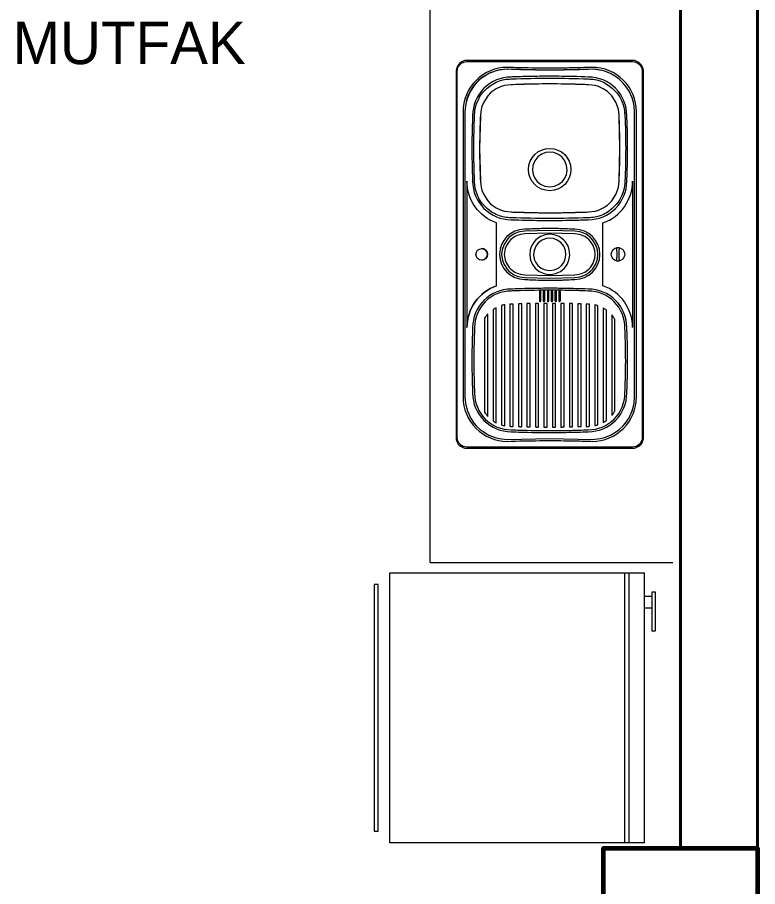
# Model space of a CAD drawing. Header units: millimetres. Extents: x 1393 to 3101, y -2944 to -480.
# Drawn here: x 2825 to 3017.1, y -1179.8 to -954.4 of the extents above; entities that cross this region are included whole.
import ezdxf

# ---------------------------------------------------------------- set-up
doc = ezdxf.new("R2010")
doc.units = ezdxf.units.MM
for name, color, linetype, lineweight in [('DUVAR', 7, 'Continuous', 40), ('kolon', 1, 'Continuous', 40), ('TEFRİŞ_İÇ', 224, 'Continuous', 13), ('yazı', 253, 'Continuous', 20)]:
    doc.layers.add(name, color=color, linetype=linetype, lineweight=lineweight)
doc.styles.get("Standard").update_dxf_attribs({"font": 'EtrFont'})

# ---------------------------------------------------------------- blocks, each defined once
blk = doc.blocks.new('BUZ70-70')
for p, q in [((-32, -1), (-32, 0)), ((-32, 0), (32, 0)), ((32, 0), (32, -1)), ((32, -1), (-32, -1)), ((35, -4), (-35, -4)), ((-35, -4), (-35, -70)), ((35, -70), (35, -4)), ((35, -65), (-35, -65)), ((-35, -66), (35, -66)), ((-35, -70), (35, -70)), ((-30, -73), (-30, -72)), ((-30, -72), (-20, -72)), ((-29, -70), (-29, -72)), ((-26, -70), (-26, -72)), ((-20, -72), (-20, -73)), ((-20, -73), (-30, -73))]:
    blk.add_line(p, q)
blk = doc.blocks.new('Primus_60')
at = {"layer": 'TEFRİŞ_İÇ', "linetype": 'Continuous'}
blk.add_line((375.261072, 260.84874), (301.261072, 260.84874), dxfattribs=at)
at = {"layer": 'TEFRİŞ_İÇ', "linetype": 'Continuous', "flags": 128}
for points in [[(385.761072, 263.14874), (338.261069, 263.148716), (319.761071, 263.148737), (301.261073, 263.148737), (298.636071, 263.148737), (296.011071, 263.148742), (293.386075, 263.148743), (290.761073, 263.148741), (290.509712, 263.137175), (290.252437, 263.101109), (289.990184, 263.04112), (289.408289, 262.801303), (289.057917, 262.570387), (288.476829, 261.96758), (288.068692, 261.119628), (288.008703, 260.857375), (287.972638, 260.6001), (287.961071, 260.34874), (287.961069, 257.723737), (287.961074, 255.098742), (287.961076, 252.473741), (287.961075, 249.84874), (287.961071, 244.348739), (287.961037, 238.84874), (287.961193, 233.348738), (287.960884, 227.848742), (287.961944, 222.598729), (287.961112, 219.973739), (287.961069, 217.34874), (287.972638, 217.09738), (288.008703, 216.840104), (288.068692, 216.577852), (288.476829, 215.7299), (289.057917, 215.127093), (289.408289, 214.896177), (289.990184, 214.65636), (290.252437, 214.596371), (290.509712, 214.560305), (290.761073, 214.548739), (293.386075, 214.548737), (296.011071, 214.548738), (298.636071, 214.548743), (301.261073, 214.548744), (319.761072, 214.54874), (338.261072, 214.54874), (356.761073, 214.54874), (375.261072, 214.548744), (377.886074, 214.548743), (380.511074, 214.548738), (383.13607, 214.548737), (385.761072, 214.548739), (386.012432, 214.560305), (386.269708, 214.596371), (386.53196, 214.65636), (387.113855, 214.896177), (387.464227, 215.127093), (388.045315, 215.7299), (388.453453, 216.577852), (388.513441, 216.840104), (388.549507, 217.09738), (388.561076, 217.34874), (388.561029, 219.973738), (388.559977, 222.598725), (388.561691, 227.848752), (388.561284, 244.348743), (388.561554, 252.473728), (388.560973, 255.098738), (388.561012, 257.723737), (388.561073, 260.34874), (388.549344, 260.599894), (388.512766, 260.856523), (388.453421, 261.119588), (388.155051, 261.8036), (387.857948, 262.202518), (387.080715, 262.818311), (386.383687, 263.081467), (386.012477, 263.13722), (385.761072, 263.14874)], [(375.261072, 260.84874), (301.261072, 260.84874), (299.690194, 260.726728), (298.885555, 260.575777), (297.673308, 260.228151), (295.894748, 259.42443), (294.421122, 258.431116), (293.743434, 257.843777), (292.820978, 256.863892), (292.277298, 256.154418), (291.37995, 254.635176), (290.749351, 253.037334), (290.476763, 251.960647), (290.261122, 249.85644), (290.461072, 238.84874), (290.261122, 227.84104), (290.476763, 225.736832), (290.749351, 224.660145), (291.37995, 223.062304), (292.277298, 221.543062), (292.820978, 220.833588), (293.743434, 219.853703), (294.421122, 219.266364), (295.894748, 218.27305), (297.673308, 217.469329), (298.885555, 217.121703), (299.690194, 216.970752), (301.261072, 216.84874), (375.261072, 216.84874), (376.831951, 216.970752), (377.636589, 217.121703), (378.848837, 217.469329), (380.627397, 218.27305), (382.101022, 219.266364), (382.778711, 219.853703), (383.701167, 220.833588), (384.244846, 221.543062), (385.142195, 223.062304), (385.772794, 224.660145), (386.045381, 225.736832), (386.261022, 227.84104), (386.061072, 238.84874), (386.261022, 249.85644), (386.045381, 251.960647), (385.772794, 253.037334), (385.142195, 254.635176), (384.244846, 256.154418), (383.701167, 256.863892), (382.778711, 257.843777), (382.101022, 258.431116), (380.627397, 259.42443), (378.848837, 260.228151), (377.636589, 260.575777), (376.831951, 260.726728), (375.261072, 260.84874)], [(319.261072, 258.84874), (318.514845, 258.882314), (318.141732, 258.897946), (317.582061, 258.919947), (316.742556, 258.949699), (315.903049, 258.975549), (315.483296, 258.98701), (314.64379, 259.007007), (314.224037, 259.015543), (313.594407, 259.026517), (312.754901, 259.037735), (312.335147, 259.041881), (311.705517, 259.046271), (311.075887, 259.048466), (310.761072, 259.04874), (310.446257, 259.048466), (310.026504, 259.047246), (309.816627, 259.046271), (309.396874, 259.043588), (308.837203, 259.038494), (308.557367, 259.035296), (307.927737, 259.026517), (307.298108, 259.015543), (306.458601, 258.997497), (306.038848, 258.98701), (305.199342, 258.963111), (304.826228, 258.951237), (304.328743, 258.934206), (304.080001, 258.925177), (303.52033, 258.903609), (303.100578, 258.886294), (302.540907, 258.861692), (302.261072, 258.84874)], [(319.237572, 258.34929), (318.923421, 258.3638), (318.504589, 258.382295), (318.295188, 258.391177), (317.876414, 258.40821), (317.318105, 258.429406), (317.038973, 258.439354), (316.410978, 258.460155), (315.783047, 258.478765), (314.945895, 258.500171), (314.527352, 258.509414), (314.108828, 258.517683), (313.550822, 258.527195), (313.271829, 258.531302), (312.434882, 258.541029), (311.876937, 258.545352), (311.133025, 258.548426), (310.761072, 258.54881), (310.017165, 258.547273), (309.645208, 258.545352), (309.087263, 258.541029), (308.250315, 258.531302), (307.413317, 258.517683), (306.994793, 258.509414), (306.157685, 258.489955), (305.739097, 258.478765), (305.111167, 258.460155), (304.273824, 258.431933), (303.855104, 258.416361), (303.226957, 258.391177), (302.598724, 258.3638), (302.284572, 258.34929)], [(347.673382, 231.3605), (347.639019, 232.609364), (347.610912, 233.857779), (347.589058, 235.10583), (347.573458, 236.353619), (347.564107, 237.601225), (347.561005, 238.84874), (347.564115, 240.096255), (347.589061, 242.591648), (347.610907, 243.839701), (347.639016, 245.088114), (347.673383, 246.336977), (347.714013, 247.58638), (347.760911, 248.83641), (347.773414, 249.259953), (347.80522, 249.68995), (347.857242, 250.125203), (347.930308, 250.56439), (348.025146, 251.00608), (348.282406, 251.890712), (348.63212, 252.765758), (348.841935, 253.195216), (349.07484, 253.61685), (349.330177, 254.029073), (350.118739, 255.068701), (351.375919, 256.269877), (352.081197, 256.779756), (352.493484, 257.035073), (353.344761, 257.477744), (355.104838, 258.084679), (355.546624, 258.179516), (355.985925, 258.252578), (356.421292, 258.304599), (356.851415, 258.336408), (357.275087, 258.348909), (358.337781, 258.395826), (359.3997, 258.436465), (360.460949, 258.470834), (361.521642, 258.498937), (362.58189, 258.520784), (363.641804, 258.536373), (364.701495, 258.545711), (365.761072, 258.54881)], [(365.761072, 258.54881), (367.88034, 258.536375), (368.940255, 258.520784), (370.000502, 258.498937), (371.061195, 258.470834), (372.122445, 258.436465), (373.184366, 258.395826), (374.247063, 258.348909), (374.670731, 258.336408), (375.100854, 258.304599), (375.536226, 258.252578), (375.975525, 258.179516), (376.417322, 258.084681), (377.302152, 257.827428), (378.606921, 257.267934), (379.02864, 257.035056), (379.440929, 256.77974), (380.146232, 256.269884), (381.403409, 255.068697), (382.19197, 254.029065), (382.447311, 253.616849), (382.680211, 253.195216), (382.890025, 252.765758), (383.239739, 251.890712), (383.496998, 251.00608), (383.591836, 250.56439), (383.664902, 250.125203), (383.716924, 249.68995), (383.74873, 249.259953), (383.761234, 248.83641), (383.808132, 247.58638), (383.848761, 246.336977), (383.883128, 245.088114), (383.911237, 243.839701), (383.933085, 242.591648), (383.958035, 240.096255), (383.961141, 238.84874), (383.958038, 237.601225), (383.948687, 236.353619), (383.933088, 235.10583), (383.911239, 233.857779), (383.883128, 232.609364), (383.848761, 231.360495), (383.808132, 230.11109), (383.761234, 228.86106), (383.74873, 228.437517), (383.716924, 228.00752), (383.664902, 227.572267), (383.591836, 227.13308), (383.496998, 226.69139), (383.239739, 225.806759), (382.890025, 224.931712), (382.68021, 224.502256), (382.447304, 224.080628), (382.191968, 223.668404), (381.403408, 222.628774), (380.146228, 221.427602), (379.440945, 220.917724), (379.028657, 220.662407), (378.177399, 220.219728), (377.302147, 219.870052), (376.417326, 219.612756), (375.975523, 219.517968), (375.536218, 219.445171), (374.670731, 219.361388), (374.247061, 219.348775), (373.184366, 219.301623), (372.122445, 219.261015), (371.061195, 219.226646), (370.000502, 219.198543), (368.940255, 219.176696), (367.88034, 219.161105), (366.820648, 219.151764), (365.761072, 219.148667), (364.701497, 219.151764), (363.641804, 219.161105), (362.58189, 219.176696), (361.521642, 219.198543), (360.460949, 219.226646), (359.3997, 219.261015), (358.337779, 219.301623), (357.275083, 219.348775), (356.851414, 219.361388), (355.985927, 219.445171), (355.546621, 219.517968), (355.104819, 219.612756), (354.219998, 219.870052), (353.344748, 220.219728), (352.493496, 220.662407), (352.081206, 220.917724), (351.37592, 221.427601), (350.118737, 222.628774), (349.330177, 223.668404), (349.07484, 224.080628), (348.841935, 224.502256), (348.63212, 224.931712), (348.282406, 225.806759), (348.025146, 226.69139), (347.930308, 227.13308), (347.857242, 227.572267), (347.80522, 228.00752), (347.773414, 228.437517), (347.760911, 228.86106), (347.714012, 230.111091), (347.673382, 231.3605)], [(365.761072, 257.04902), (357.336792, 256.8503), (357.150882, 256.84594), (355.661829, 256.664624), (354.898844, 256.458128), (353.764707, 255.992529), (352.177343, 254.94615), (351.476237, 254.281067), (351.054489, 253.793621), (350.337023, 252.735693), (349.748542, 251.460805), (349.487726, 250.592315), (349.262012, 248.88997), (349.259892, 248.78447), (349.060812, 238.84874), (349.259892, 228.91301), (349.262012, 228.80753), (349.487737, 227.105178), (349.748579, 226.236684), (350.337152, 224.961791), (351.054776, 223.903855), (351.476636, 223.416406), (352.177955, 222.751316), (353.765918, 221.704919), (354.900581, 221.239307), (355.663969, 221.0328), (357.153932, 220.85146), (357.336742, 220.84719), (365.761072, 220.64846), (374.185412, 220.84719), (374.368122, 220.85146), (375.858112, 221.032803), (376.621513, 221.239318), (377.756192, 221.704957), (379.344176, 222.751447), (380.045504, 223.416615), (380.467369, 223.904129), (381.185002, 224.962227), (381.773585, 226.237355), (382.034434, 227.106033), (382.260172, 228.80881), (382.262252, 228.91291), (382.461332, 238.84874), (382.262252, 248.78457), (382.260172, 248.88869), (382.034445, 250.59146), (381.773622, 251.460135), (381.185131, 252.735257), (380.467655, 253.793348), (380.045901, 254.280858), (379.344785, 254.946019), (377.757399, 255.992491), (376.623244, 256.458117), (375.860245, 256.664621), (374.371162, 256.84594), (374.185352, 256.8503), (365.761072, 257.04902)], [(374.261072, 258.84874), (373.514845, 258.882314), (373.141732, 258.897946), (372.582061, 258.919947), (371.742556, 258.949699), (370.903049, 258.975549), (370.483296, 258.98701), (369.64379, 259.007007), (369.224037, 259.015543), (368.594407, 259.026517), (367.754901, 259.037735), (367.335147, 259.041881), (366.705517, 259.046271), (366.075887, 259.048466), (365.761072, 259.04874), (365.446257, 259.048466), (365.026504, 259.047246), (364.816627, 259.046271), (364.396874, 259.043588), (363.837203, 259.038494), (363.557367, 259.035296), (362.927737, 259.026517), (362.298108, 259.015543), (361.458601, 258.997497), (361.038848, 258.98701), (360.199342, 258.963111), (359.826228, 258.951237), (359.328743, 258.934206), (359.080001, 258.925177), (358.52033, 258.903609), (358.100578, 258.886294), (357.540907, 258.861692), (357.261072, 258.84874)], [(357.277232, 258.34912), (357.261072, 258.34874)], [(365.838472, 257.049), (365.761072, 257.049015), (365.024126, 257.047492), (364.655639, 257.045588), (364.102871, 257.041304), (363.2736, 257.03166), (362.444125, 257.018154), (362.029289, 257.009952), (361.199378, 256.990645), (360.784286, 256.979541), (360.161453, 256.961069), (359.330601, 256.933048), (358.914981, 256.917584), (358.291284, 256.892568), (357.667242, 256.865369), (357.355082, 256.85095)], [(374.167062, 256.85095), (373.85778, 256.865239), (373.445547, 256.883456), (373.239489, 256.892207), (372.827485, 256.908995), (372.278367, 256.929898), (372.003897, 256.939715), (371.38654, 256.960256), (370.769439, 256.978658), (369.946987, 256.999868), (369.535892, 257.009048), (369.124873, 257.017279), (368.576952, 257.026778), (368.303031, 257.030895), (367.481394, 257.040718), (366.933718, 257.045162), (366.568625, 257.047189), (366.081854, 257.048729), (365.838472, 257.049)], [(296.252552, 254.9292), (322.761272, 254.9292)], [(321.680182, 255.76062), (297.333652, 255.76062)], [(321.680192, 255.76062), (321.680182, 255.76062)], [(357.355082, 256.85095), (357.346122, 256.85074)], [(374.176022, 256.85074), (374.167062, 256.85095)], [(294.576362, 252.7292), (324.437472, 252.7292)], [(323.941932, 253.56062), (295.071902, 253.56062)], [(293.811212, 250.5292), (325.202612, 250.5292)], [(324.994992, 251.36062), (294.018832, 251.36062)], [(324.995002, 251.36062), (324.994992, 251.36062)], [(338.261072, 251.33425), (337.116454, 251.212256), (336.5311, 251.062232), (335.662665, 250.717242), (334.451464, 249.931474), (333.918771, 249.428965), (333.058565, 248.25707), (332.619822, 247.287691), (332.428997, 246.6265), (332.275342, 245.32929), (332.075562, 238.84874), (332.275342, 232.36819), (332.428997, 231.07098), (332.619822, 230.409789), (333.058565, 229.44041), (333.918771, 228.268516), (334.451464, 227.766008), (335.662665, 226.980243), (336.5311, 226.635254), (337.116454, 226.485231), (338.261072, 226.36324), (339.40569, 226.485231), (339.991043, 226.635254), (340.859478, 226.980243), (342.070677, 227.766008), (342.603368, 228.268516), (343.463572, 229.44041), (343.902314, 230.409789), (344.093138, 231.07098), (344.246792, 232.36819), (344.446572, 238.84874), (344.246792, 245.32929), (344.093138, 246.6265), (343.902314, 247.287691), (343.463572, 248.25707), (342.603368, 249.428965), (342.070677, 249.931474), (340.859478, 250.717241), (339.991044, 251.062232), (339.40569, 251.212256), (338.261072, 251.33425)], [(338.261062, 250.64874), (337.250196, 250.534478), (336.733466, 250.399379), (335.966935, 250.091581), (334.897556, 249.394461), (334.426833, 248.949574), (333.665213, 247.91283), (333.274798, 247.055263), (333.103535, 246.470095), (332.960542, 245.321), (332.959462, 245.28586), (332.760942, 238.84874), (332.959462, 232.41162), (332.960542, 232.37648), (333.103535, 231.227388), (333.274798, 230.642222), (333.665214, 229.784656), (334.426835, 228.747913), (334.897558, 228.303026), (335.96694, 227.605905), (336.733473, 227.298105), (337.250203, 227.163005), (338.261072, 227.04874), (339.271938, 227.163005), (339.788668, 227.298106), (340.555199, 227.605907), (341.62458, 228.303034), (342.095302, 228.747926), (342.856924, 229.784683), (343.247342, 230.642264), (343.418606, 231.227441), (343.561602, 232.37656), (343.562672, 232.41157), (343.761192, 238.84874), (343.562672, 245.28591), (343.561602, 245.32092), (343.418606, 246.470042), (343.247342, 247.055221), (342.856924, 247.912803), (342.095302, 248.949561), (341.62458, 249.394453), (340.555199, 250.091579), (339.788668, 250.399379), (339.271938, 250.534478), (338.261072, 250.64874), (338.261062, 250.64874)], [(289.761072, 249.84874), (289.794647, 248.883033), (289.810278, 248.400179), (289.83228, 247.675899), (289.862031, 246.589479), (289.887881, 245.503059), (289.899342, 244.959849), (289.91934, 243.873429), (289.927875, 243.33022), (289.938849, 242.515405), (289.950067, 241.428986), (289.954213, 240.885776), (289.958603, 240.070962), (289.960798, 239.256147), (289.961072, 238.84874), (289.960798, 238.441333), (289.959579, 237.898123), (289.958603, 237.626518), (289.95592, 237.083309), (289.950826, 236.359029), (289.947629, 235.996889), (289.938849, 235.182075), (289.927875, 234.36726), (289.909829, 233.280841), (289.899342, 232.737631), (289.875444, 231.651211), (289.863569, 231.168358), (289.846538, 230.524553), (289.837509, 230.202651), (289.815941, 229.478371), (289.798627, 228.935161), (289.774024, 228.21088), (289.761072, 227.84874)], [(292.261072, 248.84874), (292.227498, 247.970826), (292.211867, 247.531869), (292.189865, 246.873433), (292.160113, 245.885779), (292.134264, 244.898125), (292.122802, 244.404297), (292.102805, 243.416643), (292.094269, 242.922816), (292.083295, 242.182075), (292.072077, 241.19442), (292.067931, 240.700593), (292.063541, 239.959852), (292.061347, 239.219111), (292.061072, 238.84874), (292.061347, 238.478369), (292.062566, 237.984542), (292.063541, 237.737628), (292.066224, 237.243801), (292.071318, 236.585364), (292.074516, 236.256146), (292.083295, 235.515405), (292.094269, 234.774664), (292.112316, 233.78701), (292.122802, 233.293183), (292.146701, 232.305528), (292.158575, 231.866571), (292.175606, 231.281294), (292.184635, 230.988656), (292.206204, 230.33022), (292.223518, 229.836393), (292.248121, 229.177958), (292.261072, 228.84874)], [(292.760672, 248.82876), (292.732184, 248.089167), (292.718762, 247.7194), (292.70172, 247.226405), (292.680511, 246.569127), (292.670557, 246.240507), (292.649742, 245.501155), (292.63112, 244.761859), (292.609699, 243.776206), (292.600449, 243.283408), (292.592174, 242.790625), (292.582655, 242.133605), (292.578544, 241.805103), (292.568809, 240.819625), (292.565733, 240.381644), (292.562827, 239.797677), (292.561887, 239.505696), (292.561022, 238.84874), (292.56256, 237.972798), (292.564483, 237.534824), (292.568809, 236.877855), (292.578544, 235.892377), (292.592174, 234.906855), (292.600449, 234.414073), (292.619922, 233.428458), (292.63112, 232.935621), (292.649742, 232.196325), (292.677982, 231.21051), (292.693563, 230.717561), (292.718762, 229.97808), (292.732184, 229.608313), (292.750933, 229.11526), (292.760672, 228.86872)], [(293.655552, 248.85506), (293.654372, 248.824279), (293.653783, 248.808888), (293.652902, 248.785803), (293.651583, 248.751175), (293.650269, 248.716548), (293.649613, 248.699234), (293.648305, 248.664608), (293.647653, 248.647295), (293.646676, 248.621326), (293.646243, 248.609784), (293.645667, 248.594395), (293.645379, 248.586701), (293.644731, 248.569389), (293.643763, 248.543421), (293.643279, 248.530437), (293.642636, 248.513125), (293.642314, 248.50447), (293.641887, 248.492929), (293.641317, 248.477541), (293.641032, 248.469847), (293.640393, 248.452536), (293.639436, 248.42657), (293.638482, 248.400604), (293.638006, 248.387621), (293.637056, 248.361656), (293.636582, 248.348673), (293.635872, 248.3292)], [(293.635872, 248.3292), (325.377952, 248.3292)], [(293.657082, 248.93499), (293.657072, 248.93499), (293.655552, 248.85506)], [(325.353692, 249.16062), (293.660132, 249.16062), (293.660142, 249.16062)], [(325.358292, 248.85506), (325.356752, 248.93499)], [(325.377952, 248.3292), (325.377245, 248.348673), (325.376299, 248.374638), (325.375825, 248.387621), (325.374875, 248.413587), (325.374451, 248.425127), (325.373886, 248.440515), (325.373603, 248.448208), (325.372966, 248.465519), (325.372487, 248.478503), (325.371847, 248.495814), (325.371526, 248.50447), (325.371045, 248.517453), (325.370402, 248.534765), (325.370081, 248.543421), (325.369436, 248.560733), (325.368575, 248.583816), (325.368143, 248.595357), (325.36717, 248.621326), (325.366195, 248.647295), (325.36576, 248.658837), (325.36518, 248.674227), (325.36489, 248.681921), (325.364235, 248.699234), (325.363799, 248.710777), (325.363215, 248.726166), (325.362923, 248.733861), (325.362338, 248.749251), (325.361557, 248.769771), (325.361166, 248.780032), (325.360284, 248.803117), (325.359621, 248.820431), (325.358736, 248.843517), (325.358292, 248.85506)], [(328.761472, 228.86872), (328.78996, 229.608313), (328.803382, 229.97808), (328.820425, 230.471075), (328.841633, 231.128353), (328.851588, 231.456973), (328.872402, 232.196325), (328.891025, 232.935621), (328.912446, 233.921274), (328.921695, 234.414073), (328.929971, 234.906855), (328.93949, 235.563875), (328.9436, 235.892377), (328.953335, 236.877855), (328.956412, 237.315836), (328.959317, 237.899803), (328.960257, 238.191784), (328.961122, 238.84874), (328.959584, 239.724682), (328.957661, 240.162656), (328.953335, 240.819625), (328.9436, 241.805103), (328.929971, 242.790625), (328.921695, 243.283408), (328.902222, 244.269022), (328.891025, 244.761859), (328.872402, 245.501155), (328.844162, 246.48697), (328.828581, 246.979919), (328.803382, 247.7194), (328.78996, 248.089167), (328.771212, 248.58222), (328.761472, 248.82876)], [(329.261072, 228.84874), (329.294647, 229.726654), (329.310278, 230.165611), (329.33228, 230.824047), (329.362031, 231.811701), (329.387881, 232.799355), (329.399342, 233.293183), (329.41934, 234.280837), (329.427875, 234.774664), (329.438849, 235.515405), (329.450067, 236.50306), (329.454213, 236.996887), (329.458603, 237.737628), (329.460798, 238.478369), (329.461072, 238.84874), (329.460798, 239.219111), (329.459579, 239.712938), (329.458603, 239.959852), (329.45592, 240.453679), (329.450826, 241.112116), (329.447629, 241.441334), (329.438849, 242.182075), (329.427875, 242.922816), (329.409829, 243.91047), (329.399342, 244.404297), (329.375444, 245.391952), (329.363569, 245.830909), (329.346538, 246.416186), (329.337509, 246.708824), (329.315941, 247.36726), (329.298627, 247.861086), (329.274024, 248.519522), (329.261072, 248.84874)], [(347.261072, 248.84874), (347.227498, 247.970826), (347.211867, 247.531869), (347.189865, 246.873433), (347.160113, 245.885779), (347.134264, 244.898125), (347.122802, 244.404297), (347.102805, 243.416643), (347.094269, 242.922816), (347.083295, 242.182075), (347.072077, 241.19442), (347.067931, 240.700593), (347.063541, 239.959852), (347.061347, 239.219111), (347.061072, 238.84874), (347.061347, 238.478369), (347.062566, 237.984542), (347.063541, 237.737628), (347.066224, 237.243801), (347.071318, 236.585364), (347.074516, 236.256146), (347.083295, 235.515405), (347.094269, 234.774664), (347.112316, 233.78701), (347.122802, 233.293183), (347.146701, 232.305528), (347.158575, 231.866571), (347.175606, 231.281294), (347.184635, 230.988656), (347.206204, 230.33022), (347.223518, 229.836393), (347.248121, 229.177958), (347.261072, 228.84874)], [(349.259472, 248.76881), (349.24502, 248.400698), (349.226601, 247.910004), (349.217757, 247.664708), (349.200796, 247.174213), (349.179692, 246.52041), (349.169788, 246.193585), (349.149081, 245.458403), (349.130558, 244.723442), (349.109256, 243.743793), (349.100059, 243.254081), (349.091832, 242.764434), (349.082369, 242.111661), (349.078284, 241.785308), (349.068609, 240.806355), (349.06431, 240.153788), (349.061254, 239.283749), (349.060872, 238.84874), (349.0624, 237.978716), (349.06431, 237.543692), (349.068609, 236.891125), (349.078284, 235.912172), (349.091832, 234.933046), (349.100059, 234.443399), (349.119422, 233.463903), (349.130558, 232.974038), (349.149081, 232.239077), (349.177176, 231.258781), (349.192679, 230.768468), (349.217757, 230.032772), (349.24502, 229.296783), (349.259472, 228.92867)], [(349.261072, 248.84874), (349.259472, 248.76881)], [(382.262672, 248.76881), (382.261072, 248.84874)], [(382.262672, 228.92867), (382.277124, 229.296783), (382.295543, 229.787476), (382.304388, 230.032772), (382.321349, 230.523267), (382.342452, 231.17707), (382.352357, 231.503895), (382.373063, 232.239077), (382.391586, 232.974038), (382.412889, 233.953687), (382.422085, 234.443399), (382.430313, 234.933046), (382.439775, 235.585819), (382.443861, 235.912172), (382.453535, 236.891125), (382.457834, 237.543692), (382.46089, 238.413731), (382.461272, 238.84874), (382.459744, 239.718764), (382.457834, 240.153788), (382.453535, 240.806355), (382.443861, 241.785308), (382.430313, 242.764434), (382.422085, 243.254081), (382.402723, 244.233577), (382.391586, 244.723442), (382.373063, 245.458403), (382.344969, 246.438699), (382.329465, 246.929012), (382.304388, 247.664708), (382.277124, 248.400698), (382.262672, 248.76881)], [(384.261072, 228.84874), (384.294647, 229.726654), (384.310278, 230.165611), (384.33228, 230.824047), (384.362031, 231.811701), (384.387881, 232.799355), (384.399342, 233.293183), (384.41934, 234.280837), (384.427875, 234.774664), (384.438849, 235.515405), (384.450067, 236.50306), (384.454213, 236.996887), (384.458603, 237.737628), (384.460798, 238.478369), (384.461072, 238.84874), (384.460798, 239.219111), (384.459579, 239.712938), (384.458603, 239.959852), (384.45592, 240.453679), (384.450826, 241.112116), (384.447629, 241.441334), (384.438849, 242.182075), (384.427875, 242.922816), (384.409829, 243.91047), (384.399342, 244.404297), (384.375444, 245.391952), (384.363569, 245.830909), (384.346538, 246.416186), (384.337509, 246.708824), (384.315941, 247.36726), (384.298627, 247.861086), (384.274024, 248.519522), (384.261072, 248.84874)], [(386.261402, 227.83057), (386.227784, 228.797524), (386.212132, 229.281037), (386.190101, 230.00635), (386.160307, 231.094407), (386.13442, 232.182557), (386.122941, 232.726663), (386.102913, 233.814928), (386.094364, 234.359085), (386.083373, 235.175344), (386.072136, 236.263728), (386.067983, 236.807932), (386.063586, 237.62425), (386.061387, 238.440576), (386.061112, 238.84874), (386.061387, 239.256904), (386.062609, 239.801122), (386.063586, 240.07323), (386.066273, 240.617443), (386.071376, 241.343052), (386.074579, 241.705852), (386.083373, 242.522136), (386.094364, 243.338395), (386.112439, 244.426693), (386.122941, 244.970817), (386.13442, 245.514923), (386.151244, 246.240366), (386.160307, 246.603073), (386.179736, 247.328456), (386.20834, 248.29556), (386.223799, 248.77908), (386.261402, 249.86691)], [(386.761072, 227.84874), (386.727498, 228.814447), (386.711867, 229.297301), (386.689865, 230.021581), (386.660113, 231.108001), (386.634264, 232.194421), (386.622802, 232.737631), (386.602805, 233.82405), (386.594269, 234.36726), (386.583295, 235.182075), (386.572077, 236.268494), (386.567931, 236.811704), (386.563541, 237.626518), (386.561347, 238.441333), (386.561072, 238.84874), (386.561347, 239.256147), (386.562566, 239.799357), (386.563541, 240.070962), (386.566224, 240.614171), (386.571318, 241.338451), (386.574516, 241.700591), (386.583295, 242.515405), (386.594269, 243.33022), (386.612316, 244.416639), (386.622802, 244.959849), (386.646701, 246.046269), (386.658575, 246.529122), (386.675606, 247.172927), (386.684635, 247.494829), (386.706204, 248.219109), (386.723518, 248.762319), (386.748121, 249.4866), (386.761072, 249.84874)], [(293.589672, 246.96062), (293.587412, 246.887616), (293.58629, 246.851115), (293.584616, 246.796365), (293.582126, 246.714242), (293.579663, 246.632122), (293.578441, 246.591063), (293.576016, 246.508947), (293.574813, 246.467891), (293.573022, 246.406307), (293.570656, 246.324197), (293.569483, 246.283144), (293.567736, 246.221565), (293.565142, 246.1292)], [(293.565152, 246.1292), (325.448692, 246.1292)], [(325.424152, 246.96062), (293.589672, 246.96062)], [(325.448702, 246.1292), (325.446654, 246.20218), (325.445622, 246.23867), (325.444064, 246.293407), (325.441706, 246.375515), (325.439322, 246.457626), (325.438121, 246.498683), (325.435698, 246.580798), (325.434477, 246.621857), (325.432633, 246.683447), (325.430151, 246.765569), (325.4289, 246.806631), (325.427012, 246.868225), (325.424152, 246.96062)], [(293.530592, 244.76062), (293.528522, 244.668228), (293.527613, 244.627166), (293.526411, 244.572418), (293.525814, 244.545044), (293.524482, 244.483453), (293.523165, 244.421864), (293.521431, 244.339748), (293.520574, 244.29869), (293.518879, 244.216577), (293.518134, 244.180083), (293.517149, 244.131426), (293.51666, 244.107097), (293.515568, 244.052358), (293.514756, 244.011305), (293.513684, 243.956568), (293.513152, 243.9292)], [(293.513152, 243.9292), (325.500682, 243.9292)], [(325.483242, 244.76062), (293.530602, 244.76062)], [(325.483252, 244.76062), (325.483242, 244.76062)], [(325.500682, 243.9292), (325.498882, 244.021568), (325.49807, 244.062622), (325.496978, 244.11736), (325.496427, 244.14473), (325.495177, 244.206313), (325.493911, 244.267898), (325.492201, 244.350012), (325.491336, 244.39107), (325.490464, 244.432129), (325.489291, 244.486875), (325.4887, 244.514248), (325.48751, 244.568996), (325.485904, 244.641994), (325.485094, 244.678494), (325.483252, 244.76062)], [(331.761072, 245.34874), (331.727498, 244.778095), (331.711867, 244.492772), (331.689865, 244.064788), (331.660113, 243.422812), (331.634264, 242.780837), (331.622802, 242.459849), (331.602805, 241.817874), (331.594269, 241.496886), (331.583295, 241.015405), (331.572077, 240.37343), (331.567931, 240.052443), (331.563541, 239.570962), (331.561347, 239.089481), (331.561072, 238.84874), (331.561347, 238.607999), (331.562566, 238.287012), (331.563541, 238.126518), (331.566224, 237.805531), (331.571318, 237.377548), (331.574516, 237.163556), (331.583295, 236.682075), (331.594269, 236.200593), (331.612316, 235.558618), (331.622802, 235.237631), (331.634264, 234.916643), (331.651063, 234.488659), (331.660113, 234.274668), (331.679514, 233.846684), (331.708079, 233.276039), (331.723518, 232.990716), (331.761072, 232.34874)], [(343.461352, 238.84874), (343.32451, 240.033828), (342.861352, 241.273612), (342.028699, 242.433026), (341.481041, 242.932074), (340.861352, 243.352073), (340.187777, 243.67874), (339.48176, 243.903501), (338.061352, 244.044892), (336.756089, 243.826106), (335.661352, 243.35207), (334.703458, 242.641018), (333.861352, 241.62002), (333.273597, 240.319215), (333.115238, 239.595406), (333.061352, 238.84874), (333.115238, 238.102074), (333.273597, 237.378265), (333.861352, 236.07746), (334.703458, 235.056462), (335.661352, 234.34541), (336.756089, 233.871375), (338.061352, 233.65259), (339.48176, 233.793982), (340.187777, 234.018744), (340.861352, 234.34541), (341.481041, 234.76541), (342.028699, 235.264457), (342.861352, 236.42387), (343.32451, 237.663653), (343.461352, 238.84874)], [(344.761072, 232.34874), (344.794647, 232.919386), (344.810278, 233.204708), (344.83228, 233.632692), (344.862031, 234.274668), (344.887881, 234.916643), (344.899342, 235.237631), (344.91934, 235.879606), (344.927875, 236.200593), (344.938849, 236.682075), (344.950067, 237.32405), (344.954213, 237.645037), (344.958603, 238.126518), (344.960798, 238.607999), (344.961072, 238.84874), (344.960798, 239.089481), (344.959579, 239.410468), (344.958603, 239.570962), (344.95592, 239.891949), (344.950826, 240.319932), (344.947629, 240.533924), (344.938849, 241.015405), (344.927875, 241.496886), (344.909829, 242.138862), (344.899342, 242.459849), (344.887881, 242.780837), (344.871081, 243.208821), (344.862031, 243.422812), (344.84263, 243.850796), (344.814065, 244.421441), (344.798627, 244.706764), (344.761072, 245.34874)], [(293.490272, 242.56062), (293.488989, 242.468234), (293.488429, 242.427174), (293.487693, 242.372428), (293.487329, 242.345055), (293.486522, 242.283467), (293.485729, 242.221879), (293.484695, 242.139763), (293.484187, 242.098705), (293.483192, 242.016591), (293.482758, 241.980096), (293.482187, 241.931436), (293.481905, 241.907107), (293.481279, 241.852366), (293.480817, 241.81131), (293.480211, 241.75657), (293.479912, 241.7292)], [(293.479912, 241.7292), (325.533932, 241.7292)], [(325.523572, 242.56062), (293.490272, 242.56062)], [(325.533932, 241.7292), (325.533129, 241.802187), (325.53272, 241.838681), (325.532097, 241.893422), (325.531141, 241.975534), (325.530158, 242.057648), (325.529657, 242.098705), (325.528636, 242.180821), (325.528116, 242.221879), (325.527323, 242.283467), (325.526243, 242.365585), (325.525693, 242.406644), (325.524856, 242.468234), (325.523572, 242.56062)], [(328.629612, 241.52856), (326.262202, 241.52856)], [(342.461352, 238.84874), (342.350826, 239.805927), (341.976737, 240.807291), (341.304209, 241.743742), (340.361352, 242.48605), (339.247067, 242.931435), (338.099814, 243.045636), (337.045563, 242.868925), (336.161352, 242.48605), (335.387668, 241.911738), (334.707506, 241.087085), (334.232781, 240.036435), (334.061352, 238.848743), (334.232781, 237.661052), (334.707506, 236.610402), (335.387668, 235.785751), (336.161352, 235.21144), (337.045563, 234.828565), (338.099814, 234.651853), (339.247067, 234.766053), (340.361352, 235.211437), (341.304209, 235.953743), (341.976737, 236.890192), (342.350826, 237.891555), (342.461352, 238.84874)], [(364.761072, 238.84874), (364.642651, 239.874297), (364.241841, 240.947186), (363.521276, 241.950525), (362.511072, 242.745853), (361.317195, 243.22305), (360.087995, 243.345408), (358.958441, 243.156073), (358.011072, 242.74585), (357.182125, 242.130517), (356.45338, 241.246961), (355.944746, 240.121266), (355.761072, 238.84874), (355.944746, 237.576214), (356.45338, 236.450518), (357.182125, 235.566963), (358.011072, 234.95163), (358.958441, 234.541407), (360.087995, 234.352072), (361.317195, 234.47443), (362.511072, 234.951627), (363.521276, 235.746956), (364.241841, 236.750294), (364.642651, 237.823183), (364.761072, 238.84874)], [(293.465462, 239.5292), (325.548392, 239.5292)], [(293.468712, 240.36062), (293.468319, 240.287626), (293.468131, 240.251129), (293.467857, 240.196384), (293.467469, 240.114267), (293.467107, 240.032151), (293.466936, 239.991093), (293.466613, 239.908977), (293.466462, 239.867919), (293.466248, 239.806333), (293.465986, 239.724219), (293.465865, 239.683162), (293.465696, 239.621577), (293.465472, 239.5292)], [(325.545122, 240.36062), (293.468712, 240.36062)], [(325.548382, 239.5292), (325.548204, 239.602189), (325.548106, 239.638684), (325.547951, 239.693426), (325.547697, 239.77554), (325.547416, 239.857655), (325.547266, 239.898713), (325.546947, 239.980828), (325.546777, 240.021886), (325.54651, 240.083473), (325.54613, 240.16559), (325.545931, 240.206649), (325.545619, 240.268237), (325.545122, 240.36062)], [(326.262202, 241.13777), (328.629612, 241.13777)], [(328.629612, 240.54103), (326.262202, 240.54103)], [(326.262202, 240.15024), (328.629612, 240.15024)], [(328.629612, 239.47406), (326.262202, 239.47406)], [(326.262202, 239.08327), (328.629612, 239.08327)], [(325.547892, 238.16062), (293.465922, 238.16062)], [(293.465922, 238.16062), (293.46628, 238.051136), (293.466475, 237.996394), (293.466789, 237.91428), (293.467129, 237.832165), (293.467308, 237.791107), (293.467686, 237.708992), (293.467884, 237.667934), (293.468194, 237.606347), (293.46863, 237.52423), (293.468858, 237.483171), (293.469213, 237.421583), (293.469772, 237.3292)], [(293.469772, 237.3292), (325.544052, 237.3292)], [(325.544052, 237.3292), (325.544615, 237.421583), (325.544854, 237.462642), (325.545162, 237.517387), (325.545311, 237.544759), (325.545637, 237.606347), (325.545947, 237.667934), (325.546337, 237.75005), (325.546522, 237.791107), (325.546701, 237.832165), (325.546928, 237.886908), (325.547038, 237.91428), (325.547248, 237.969022), (325.54751, 238.042012), (325.547633, 238.078507), (325.547892, 238.16062)], [(328.629612, 238.47909), (326.262202, 238.47909)], [(326.262202, 238.0883), (328.629612, 238.0883)], [(328.629612, 237.49887), (326.262202, 237.49887)], [(326.262202, 237.10808), (328.629612, 237.10808)], [(325.531912, 235.96062), (293.481932, 235.96062)], [(293.481932, 235.96062), (293.482785, 235.887633), (293.483219, 235.85114), (293.48388, 235.796399), (293.484893, 235.714288), (293.485931, 235.632175), (293.486461, 235.591118), (293.487538, 235.509003), (293.488087, 235.467945), (293.488922, 235.406358), (293.490058, 235.324239), (293.490636, 235.283179), (293.491516, 235.221589), (293.492862, 235.1292)], [(293.492872, 235.1292), (325.520962, 235.1292)], [(325.520972, 235.1292), (325.522322, 235.221589), (325.522911, 235.262649), (325.523686, 235.317396), (325.524069, 235.344769), (325.52492, 235.406358), (325.525756, 235.467945), (325.526847, 235.550061), (325.527383, 235.591118), (325.527912, 235.632175), (325.528608, 235.686917), (325.528951, 235.714288), (325.52963, 235.769029), (325.530516, 235.842016), (325.530951, 235.87851), (325.531912, 235.96062)], [(328.629612, 236.49058), (326.262202, 236.49058)], [(326.262202, 236.09979), (328.629612, 236.09979)], [(325.497142, 233.76062), (293.516702, 233.76062)], [(293.516702, 233.76062), (293.517531, 233.719568), (293.518645, 233.664831), (293.519207, 233.637462), (293.51996, 233.600969), (293.520972, 233.552312), (293.521482, 233.527983), (293.522636, 233.473243), (293.52439, 233.39113), (293.525276, 233.350072), (293.526468, 233.295328), (293.527068, 233.267956), (293.528429, 233.206367), (293.530497, 233.113981), (293.532363, 233.031857), (293.533306, 232.990795), (293.534732, 232.9292)], [(293.534732, 232.9292), (325.479102, 232.9292)], [(325.479102, 232.9292), (325.481239, 233.021592), (325.482177, 233.062654), (325.483418, 233.117402), (325.484035, 233.144776), (325.48541, 233.206367), (325.486771, 233.267956), (325.488563, 233.350072), (325.48945, 233.39113), (325.49033, 233.432187), (325.491493, 233.486928), (325.492071, 233.514298), (325.493786, 233.596408), (325.496035, 233.705884), (325.497142, 233.76062)], [(325.443602, 231.56062), (293.570242, 231.56062)], [(293.570252, 231.56061), (293.572349, 231.487633), (293.573405, 231.451143), (293.574998, 231.396408), (293.577411, 231.314301), (293.57985, 231.232191), (293.581079, 231.191135), (293.583557, 231.109021), (293.584806, 231.067962), (293.586692, 231.006373), (293.58923, 230.924251), (293.590509, 230.883189), (293.592439, 230.821595), (293.595362, 230.7292)], [(293.595352, 230.7292), (325.418492, 230.7292)], [(325.418482, 230.7292), (325.421406, 230.821595), (325.422694, 230.862658), (325.424402, 230.917408), (325.425252, 230.944782), (325.427152, 231.006373), (325.428411, 231.047433), (325.43008, 231.102178), (325.430909, 231.12955), (325.43256, 231.184293), (325.434743, 231.257281), (325.435826, 231.293774), (325.438246, 231.375881), (325.440043, 231.437459), (325.442416, 231.519561), (325.443592, 231.56061)], [(325.443592, 231.56061), (325.443602, 231.56062)], [(325.371342, 229.36062), (293.642492, 229.36062)], [(293.642492, 229.36062), (293.643621, 229.330274), (293.644186, 229.3151), (293.645036, 229.29234), (293.646314, 229.258199), (293.647595, 229.224058), (293.648238, 229.206986), (293.648667, 229.195606), (293.64924, 229.180431), (293.649527, 229.172844), (293.650173, 229.155772), (293.651144, 229.130164), (293.651577, 229.118782), (293.652155, 229.103606), (293.652444, 229.096019), (293.653096, 229.078946), (293.654076, 229.053336), (293.655059, 229.027726), (293.655552, 229.01492)], [(293.655552, 229.01492), (293.657082, 228.93499)], [(293.666972, 228.5292), (325.346872, 228.5292)], [(325.356752, 228.93499), (325.358292, 229.01492)], [(325.358292, 229.01492), (325.359457, 229.045274), (325.360039, 229.06045), (325.360909, 229.083214), (325.362211, 229.117359), (325.362644, 229.128741), (325.36322, 229.143916), (325.363508, 229.151504), (325.364155, 229.168576), (325.364585, 229.179957), (325.365159, 229.195132), (325.365445, 229.202719), (325.366088, 229.21979), (325.36705, 229.245396), (325.367477, 229.256777), (325.368045, 229.271951), (325.368328, 229.279538), (325.368965, 229.296608), (325.369919, 229.322213), (325.370869, 229.347818), (325.371342, 229.36062)], [(349.259472, 228.92867), (349.261072, 228.84874)], [(382.261072, 228.84874), (382.262672, 228.92867)], [(325.165352, 227.16062), (293.848482, 227.16062)], [(294.076172, 226.3292), (324.937672, 226.3292)], [(324.341342, 224.96062), (294.672492, 224.96062)], [(295.198212, 224.1292), (323.815622, 224.1292)], [(324.341342, 224.96061), (324.341342, 224.96062)], [(322.558492, 222.76062), (296.455332, 222.76062)], [(297.631552, 221.9292), (321.382282, 221.9292)], [(339.978942, 221.55639), (339.754587, 221.531789), (339.64241, 221.520789), (339.474145, 221.505915), (339.221747, 221.487261), (338.969351, 221.472996), (338.843153, 221.46751), (338.590757, 221.459829), (338.464559, 221.457634), (338.275262, 221.4564), (338.050911, 221.458134), (337.938735, 221.460301), (337.770471, 221.465178), (337.518076, 221.476151), (337.265682, 221.491513), (337.139485, 221.50084), (336.887092, 221.522786), (336.760896, 221.535404), (336.571602, 221.55639)], [(302.261072, 218.84874), (303.007299, 218.815166), (303.380413, 218.799534), (303.940083, 218.777533), (304.779589, 218.747781), (305.619095, 218.721932), (306.038848, 218.71047), (306.878354, 218.690473), (307.298108, 218.681937), (307.927737, 218.670963), (308.767244, 218.659745), (309.186997, 218.655599), (309.816627, 218.651209), (310.446257, 218.649014), (310.761072, 218.64874), (311.075887, 218.649014), (311.495641, 218.650234), (311.705517, 218.651209), (312.125271, 218.653892), (312.684942, 218.658986), (312.964777, 218.662184), (313.594407, 218.670963), (314.224037, 218.681937), (315.063543, 218.699984), (315.483296, 218.71047), (316.322803, 218.734369), (316.695916, 218.746243), (317.193401, 218.763274), (317.442144, 218.772303), (318.001814, 218.793871), (318.421567, 218.811186), (318.981237, 218.835788), (319.261072, 218.84874)], [(302.284572, 219.34819), (302.598724, 219.33368), (303.017556, 219.315185), (303.226957, 219.306303), (303.645731, 219.28927), (304.204039, 219.268075), (304.483171, 219.258126), (305.111167, 219.237325), (305.739097, 219.218715), (306.57625, 219.197309), (306.994793, 219.188066), (307.413317, 219.179797), (307.971322, 219.170285), (308.250315, 219.166178), (309.087263, 219.156451), (309.645208, 219.152128), (310.389119, 219.149054), (310.761072, 219.14867), (311.504979, 219.150207), (311.876937, 219.152128), (312.434882, 219.156451), (313.271829, 219.166178), (314.108828, 219.179797), (314.527352, 219.188066), (315.364459, 219.207525), (315.783047, 219.218715), (316.410978, 219.237325), (317.248321, 219.265547), (317.667041, 219.281119), (318.295188, 219.306303), (318.923421, 219.33368), (319.237572, 219.34819)], [(336.571602, 220.75639), (336.760896, 220.777381), (337.013289, 220.801528), (337.139485, 220.811954), (337.265682, 220.821283), (337.433945, 220.832013), (337.518076, 220.836647), (337.770471, 220.847621), (337.882647, 220.851089), (338.032215, 220.854365), (338.106999, 220.855425), (338.275262, 220.8564), (338.499614, 220.854666), (338.61179, 220.852498), (338.780054, 220.847621), (339.03245, 220.836647), (339.284847, 220.821283), (339.411045, 220.811954), (339.663443, 220.790004), (339.789643, 220.777381), (339.978942, 220.75639)], [(339.978932, 220.75639), (339.978942, 220.75639)], [(357.261072, 218.84874), (358.007299, 218.815166), (358.380413, 218.799534), (358.940083, 218.777533), (359.779589, 218.747781), (360.619095, 218.721932), (361.038848, 218.71047), (361.878354, 218.690473), (362.298108, 218.681937), (362.927737, 218.670963), (363.767244, 218.659745), (364.186997, 218.655599), (364.816627, 218.651209), (365.446257, 218.649014), (365.761072, 218.64874), (366.075887, 218.649014), (366.495641, 218.650234), (366.705517, 218.651209), (367.125271, 218.653892), (367.684942, 218.658986), (367.964777, 218.662184), (368.594407, 218.670963), (369.224037, 218.681937), (370.063543, 218.699984), (370.483296, 218.71047), (371.322803, 218.734369), (371.695916, 218.746243), (372.193401, 218.763274), (372.442144, 218.772303), (373.001814, 218.793871), (373.421567, 218.811186), (373.981237, 218.835788), (374.261072, 218.84874)], [(357.346442, 220.84673), (357.355082, 220.84653)], [(357.355082, 220.84653), (357.667242, 220.832111), (358.08331, 220.813735), (358.291284, 220.804912), (358.914981, 220.779896), (359.746089, 220.749937), (360.161453, 220.736411), (360.784286, 220.717939), (361.614376, 220.696697), (362.029289, 220.687527), (362.444125, 220.679325), (362.997135, 220.669892), (363.273601, 220.665819), (364.102872, 220.656176), (364.655639, 220.651891), (365.024127, 220.649988), (365.515426, 220.648634), (365.761072, 220.648465), (366.498018, 220.649988), (366.866506, 220.651891), (367.419273, 220.656176), (368.248544, 220.665819), (369.07802, 220.679325), (369.492856, 220.687527), (370.322767, 220.706834), (370.737859, 220.717939), (371.360692, 220.736411), (372.191543, 220.764432), (372.607163, 220.779896), (373.23086, 220.804912), (373.854902, 220.832111), (374.167062, 220.84653)], [(374.167062, 220.84653), (374.175722, 220.84673)], [(374.723872, 219.36395), (374.779297, 219.36727), (374.807048, 219.369053), (374.848722, 219.371882), (374.911339, 219.376473), (374.974078, 219.381484), (375.005493, 219.384148), (375.06841, 219.389795), (375.099911, 219.392779), (375.147215, 219.397456), (375.210381, 219.404067), (375.242003, 219.407535), (375.289485, 219.412941), (375.337023, 219.418592), (375.360812, 219.42151)], [(301.261072, 216.84874), (375.261072, 216.84874)]]:
    blk.add_lwpolyline(points, dxfattribs=at)
for points in [[(288.261072, 260.34874, -0.414214), (290.761072, 262.84874), (301.261072, 262.84874), (375.261072, 262.84874), (385.761072, 262.84874, -0.414214), (388.261072, 260.34874), (388.261072, 249.84874), (388.261072, 227.84874), (388.261072, 217.34874, -0.414214), (385.761072, 214.84874), (375.261072, 214.84874), (301.261072, 214.84874), (290.761072, 214.84874, -0.414214), (288.261072, 217.34874), (288.261072, 227.84874), (288.261072, 249.84874), (288.261072, 260.34874)], [(301.261072, 261.34874, 0.414214), (289.761072, 249.84874)], [(386.761072, 249.84874, 0.414214), (375.261072, 261.34874), (301.261072, 261.34874)], [(319.261072, 260.34874, -0.318432), (330.111642, 252.65862), (346.410507, 252.658626, -0.318432), (357.261072, 260.34874), (319.261072, 260.34874)], [(386.261402, 249.86691), (386.261072, 249.84874, 0.343714), (377.945647, 260.516123)], [(302.261072, 258.84874, 0.414214), (292.261072, 248.84874)], [(302.261072, 258.34874, 0.414214), (292.761072, 248.84874)], [(328.761072, 248.84874, 0.414214), (319.261072, 258.34874), (319.237572, 258.34929)], [(329.261072, 248.84874, 0.414214), (319.261072, 258.84874)], [(357.261072, 258.84874, 0.414214), (347.261072, 248.84874)], [(384.261072, 248.84874, 0.414214), (374.261072, 258.84874)], [(297.33365, 255.76062, 0.022213), (296.775606, 255.36956, 0.022062), (296.252551, 254.929194, 0.022062)], [(322.761287, 254.929194, 0.022062), (322.238233, 255.36956, 0.022213), (321.680189, 255.76062, 0.022213)], [(295.071909, 253.56062, 0.015052), (294.811917, 253.152804, 0.014987), (294.576367, 252.7292, 0.014987)], [(324.437471, 252.7292, 0.014987), (324.201922, 253.152804, 0.015052), (323.941929, 253.56062, 0.015052)], [(294.01884, 251.36062, 0.012978), (293.9043, 250.947813, 0.012952), (293.811216, 250.5292, 0.012952)], [(325.202623, 250.5292, 0.012952), (325.109539, 250.947813, 0.012978), (324.994999, 251.36062, 0.012978)], [(344.761072, 245.34874, 1), (331.761072, 245.34874)], [(293.65717, 248.972599, 0.000564), (293.657106, 248.953795, 0.000564), (293.657085, 248.93499, 0.000564)], [(293.660142, 249.16062, 0.002823), (293.658125, 249.066619, 0.002823), (293.65717, 248.972599, 0.002823)], [(325.356753, 248.93499, 0.003387), (325.355989, 249.047816, 0.003387), (325.353696, 249.16062, 0.003387)], [(326.262201, 241.528551, 0.047235), (326.222519, 241.524797, 0.047508), (326.184363, 241.513678, 0.048021), (326.149198, 241.495623, 0.048708), (326.118375, 241.471324, 0.049474), (326.09308, 241.441716, 0.050203), (326.074284, 241.407937, 0.050776), (326.062709, 241.371284, 0.051091), (326.058801, 241.333166, 0.051091), (326.062709, 241.295048, 0.050776), (326.074284, 241.258395, 0.050203), (326.09308, 241.224616, 0.049474), (326.118375, 241.195008, 0.048708), (326.149198, 241.170709, 0.048021), (326.184363, 241.152653, 0.047508), (326.222519, 241.141535, 0.047235), (326.262201, 241.13778, 0.047235)], [(328.629611, 241.13778, 0.047235), (328.669292, 241.141535, 0.047508), (328.707449, 241.152653, 0.048021), (328.742614, 241.170709, 0.048708), (328.773436, 241.195008, 0.049474), (328.798732, 241.224616, 0.050203), (328.817528, 241.258395, 0.050776), (328.829103, 241.295048, 0.051091), (328.833011, 241.333166, 0.051091), (328.829103, 241.371284, 0.050776), (328.817528, 241.407937, 0.050203), (328.798732, 241.441716, 0.049474), (328.773436, 241.471324, 0.048708), (328.742614, 241.495623, 0.048021), (328.707449, 241.513678, 0.047508), (328.669292, 241.524797, 0.047235), (328.629611, 241.528551, 0.047235)], [(326.262201, 240.54102, 0.047235), (326.222519, 240.537265, 0.047508), (326.184363, 240.526147, 0.048021), (326.149198, 240.508091, 0.048708), (326.118375, 240.483793, 0.049474), (326.09308, 240.454185, 0.050203), (326.074284, 240.420405, 0.050776), (326.062709, 240.383752, 0.051091), (326.058801, 240.345635, 0.051091), (326.062709, 240.307517, 0.050776), (326.074284, 240.270864, 0.050203), (326.09308, 240.237084, 0.049474), (326.118375, 240.207476, 0.048708), (326.149198, 240.183178, 0.048021), (326.184363, 240.165122, 0.047508), (326.222519, 240.154004, 0.047235), (326.262201, 240.150249, 0.047235)], [(326.262201, 239.474053, 0.047235), (326.222519, 239.470299, 0.047508), (326.184363, 239.45918, 0.048021), (326.149198, 239.441125, 0.048708), (326.118375, 239.416826, 0.049474), (326.09308, 239.387218, 0.050203), (326.074284, 239.353439, 0.050776), (326.062709, 239.316785, 0.051091), (326.058801, 239.278668, 0.051091), (326.062709, 239.24055, 0.050776), (326.074284, 239.203897, 0.050203), (326.09308, 239.170118, 0.049474), (326.118375, 239.14051, 0.048708), (326.149198, 239.116211, 0.048021), (326.184363, 239.098155, 0.047508), (326.222519, 239.087037, 0.047235), (326.262201, 239.083282, 0.047235)], [(328.629611, 240.150249, 0.047235), (328.669292, 240.154004, 0.047508), (328.707449, 240.165122, 0.048021), (328.742614, 240.183178, 0.048708), (328.773436, 240.207476, 0.049474), (328.798732, 240.237084, 0.050203), (328.817528, 240.270864, 0.050776), (328.829103, 240.307517, 0.051091), (328.833011, 240.345635, 0.051091), (328.829103, 240.383752, 0.050776), (328.817528, 240.420405, 0.050203), (328.798732, 240.454185, 0.049474), (328.773436, 240.483793, 0.048708), (328.742614, 240.508091, 0.048021), (328.707449, 240.526147, 0.047508), (328.669292, 240.537265, 0.047235), (328.629611, 240.54102, 0.047235)], [(328.629611, 239.083282, 0.047235), (328.669292, 239.087037, 0.047508), (328.707449, 239.098155, 0.048021), (328.742614, 239.116211, 0.048708), (328.773436, 239.14051, 0.049474), (328.798732, 239.170118, 0.050203), (328.817528, 239.203897, 0.050776), (328.829103, 239.24055, 0.051091), (328.833011, 239.278668, 0.051091), (328.829103, 239.316785, 0.050776), (328.817528, 239.353439, 0.050203), (328.798732, 239.387218, 0.049474), (328.773436, 239.416826, 0.048708), (328.742614, 239.441125, 0.048021), (328.707449, 239.45918, 0.047508), (328.669292, 239.470299, 0.047235), (328.629611, 239.474053, 0.047235)], [(326.262201, 238.479085, 0.047235), (326.222519, 238.475331, 0.047508), (326.184363, 238.464212, 0.048021), (326.149198, 238.446157, 0.048708), (326.118375, 238.421858, 0.049474), (326.09308, 238.39225, 0.050203), (326.074284, 238.358471, 0.050776), (326.062709, 238.321818, 0.051091), (326.058801, 238.2837, 0.051091), (326.062709, 238.245582, 0.050776), (326.074284, 238.208929, 0.050203), (326.09308, 238.17515, 0.049474), (326.118375, 238.145542, 0.048708), (326.149198, 238.121243, 0.048021), (326.184363, 238.103187, 0.047508), (326.222519, 238.092069, 0.047235), (326.262201, 238.088315, 0.047235)], [(326.262201, 237.49886, 0.047235), (326.222519, 237.495106, 0.047508), (326.184363, 237.483987, 0.048021), (326.149198, 237.465932, 0.048708), (326.118375, 237.441633, 0.049474), (326.09308, 237.412025, 0.050203), (326.074284, 237.378245, 0.050776), (326.062709, 237.341592, 0.051091), (326.058801, 237.303475, 0.051091), (326.062709, 237.265357, 0.050776), (326.074284, 237.228704, 0.050203), (326.09308, 237.194925, 0.049474), (326.118375, 237.165316, 0.048708), (326.149198, 237.141018, 0.048021), (326.184363, 237.122962, 0.047508), (326.222519, 237.111844, 0.047235), (326.262201, 237.10809, 0.047235)], [(328.629611, 238.088315, 0.047235), (328.669292, 238.092069, 0.047508), (328.707449, 238.103187, 0.048021), (328.742614, 238.121243, 0.048708), (328.773436, 238.145542, 0.049474), (328.798732, 238.17515, 0.050203), (328.817528, 238.208929, 0.050776), (328.829103, 238.245582, 0.051091), (328.833011, 238.2837, 0.051091), (328.829103, 238.321818, 0.050776), (328.817528, 238.358471, 0.050203), (328.798732, 238.39225, 0.049474), (328.773436, 238.421858, 0.048708), (328.742614, 238.446157, 0.048021), (328.707449, 238.464212, 0.047508), (328.669292, 238.475331, 0.047235), (328.629611, 238.479085, 0.047235)], [(328.629611, 237.10809, 0.047235), (328.669292, 237.111844, 0.047508), (328.707449, 237.122962, 0.048021), (328.742614, 237.141018, 0.048708), (328.773436, 237.165316, 0.049474), (328.798732, 237.194925, 0.050203), (328.817528, 237.228704, 0.050776), (328.829103, 237.265357, 0.051091), (328.833011, 237.303475, 0.051091), (328.829103, 237.341592, 0.050776), (328.817528, 237.378245, 0.050203), (328.798732, 237.412025, 0.049474), (328.773436, 237.441633, 0.048708), (328.742614, 237.465932, 0.048021), (328.707449, 237.483987, 0.047508), (328.669292, 237.495106, 0.047235), (328.629611, 237.49886, 0.047235)], [(326.262201, 236.490566, 0.047235), (326.222519, 236.486812, 0.047508), (326.184363, 236.475693, 0.048021), (326.149198, 236.457638, 0.048708), (326.118375, 236.433339, 0.049474), (326.09308, 236.403731, 0.050203), (326.074284, 236.369952, 0.050776), (326.062709, 236.333299, 0.051091), (326.058801, 236.295181, 0.051091), (326.062709, 236.257063, 0.050776), (326.074284, 236.22041, 0.050203), (326.09308, 236.186631, 0.049474), (326.118375, 236.157023, 0.048708), (326.149198, 236.132724, 0.048021), (326.184363, 236.114668, 0.047508), (326.222519, 236.10355, 0.047235), (326.262201, 236.099796, 0.047235)], [(328.629611, 236.099796, 0.047235), (328.669292, 236.10355, 0.047508), (328.707449, 236.114668, 0.048021), (328.742614, 236.132724, 0.048708), (328.773436, 236.157023, 0.049474), (328.798732, 236.186631, 0.050203), (328.817528, 236.22041, 0.050776), (328.829103, 236.257063, 0.051091), (328.833011, 236.295181, 0.051091), (328.829103, 236.333299, 0.050776), (328.817528, 236.369952, 0.050203), (328.798732, 236.403731, 0.049474), (328.773436, 236.433339, 0.048708), (328.742614, 236.457638, 0.048021), (328.707449, 236.475693, 0.047508), (328.669292, 236.486812, 0.047235), (328.629611, 236.490566, 0.047235)], [(331.761072, 232.34874, 1), (344.761072, 232.34874)], [(289.761072, 227.84874, 0.414214), (301.261072, 216.34874), (375.261072, 216.34874, 0.414214), (386.761072, 227.84874)], [(292.261072, 228.84874, 0.414214), (302.261072, 218.84874)], [(292.761072, 228.84874, 0.414214), (302.261072, 219.34874)], [(293.657085, 228.93499, 0.006094), (293.659559, 228.732026, 0.006094), (293.666978, 228.529192, 0.006094)], [(319.261072, 219.34874, 0.414214), (328.761072, 228.84874)], [(319.261072, 218.84874, 0.414214), (329.261072, 228.84874)], [(325.346861, 228.529192, 0.006094), (325.35428, 228.732026, 0.006094), (325.356753, 228.93499, 0.006094)], [(347.261072, 228.84874, 0.414214), (357.261072, 218.84874)], [(374.261072, 218.84874, 0.414214), (384.261072, 228.84874)], [(385.928455, 225.164165, 0.061714), (386.261072, 227.84874), (386.261402, 227.83057)], [(293.848489, 227.16062, 0.013046), (293.951535, 226.741706, 0.013074), (294.076174, 226.3292, 0.013074)], [(324.937665, 226.3292, 0.013074), (325.062304, 226.741706, 0.013046), (325.165349, 227.16062, 0.013046)], [(294.672498, 224.960614, 0.015274), (294.922925, 224.536383, 0.015344), (295.198219, 224.129193, 0.015344)], [(319.261072, 217.34874, 0.318432), (330.111642, 225.03886), (346.410507, 225.038854, 0.318432), (357.261072, 217.34874), (319.261072, 217.34874)], [(323.81562, 224.129193, 0.015344), (324.090914, 224.536383, 0.015274), (324.341341, 224.960614, 0.015274)], [(296.455339, 222.760621, 0.023409), (297.024935, 222.316533, 0.023573), (297.631549, 221.929201, 0.023573)], [(321.382289, 221.929201, 0.023573), (321.988904, 222.316533, 0.023409), (322.5585, 222.760621, 0.023409)], [(336.57159, 221.556396, 0.115819), (336.571592, 220.7564), (336.571602, 220.75639)], [(339.978935, 220.756396, 0.115819), (339.978934, 221.556397)], [(339.978935, 220.756396, 0.115818), (339.978936, 221.556389)]]:
    blk.add_lwpolyline(points, format="xyb", dxfattribs=at)
at = {"layer": 'TEFRİŞ_İÇ', "linetype": 'Continuous'}
for centre, radius in [((338.261072, 256.500187), 1.5), ((360.261072, 238.84874), 5.5), ((338.275262, 221.156395), 1.75)]:
    blk.add_circle(centre, radius, dxfattribs=at)
for centre, radius, start, end in [((319.261072, 248.84874), 11.5, 19.347361, 90), ((338.260432, 256.51978), 1.5, 182.245325, 1.496542), ((357.261072, 228.84874), 11.5, 199.347361, 270), ((338.275262, 221.156395), 1.75, 166.787011, 193.212964)]:
    blk.add_arc(centre, radius, start, end, dxfattribs=at)

msp = doc.modelspace()

# ---------------------------------------------------------------- linework, layer by layer
at = {"layer": 'DUVAR', "color": 5}
for p, q in [((2997.053171, -1169.821931), (2997.053171, -829.821931)), ((3017.053171, -1169.821931), (3017.053171, -829.821931))]:
    msp.add_line(p, q, dxfattribs=at)
at = {"layer": 'kolon', "lineweight": 60, "flags": 128}
msp.add_lwpolyline([(2977.053171, -1209.821931), (2977.053171, -1169.821931), (3017.053171, -1169.821931), (3017.053171, -1209.821931), (2977.053171, -1209.821931)], dxfattribs=at)
at = {"layer": 'TEFRİŞ_İÇ'}
for q in [(2932.053171, -771.821931), (2995.053171, -1095.719492)]:
    msp.add_line((2932.053171, -1095.719492), q, dxfattribs=at)

# ---------------------------------------------------------------- block references
at = {"layer": 'TEFRİŞ_İÇ', "linetype": 'Continuous', "rotation": 90}
msp.add_blockref('Primus_60', (3201.966013, -1354.096654), dxfattribs=at)
at = {"layer": 'TEFRİŞ_İÇ', "yscale": -1, "rotation": 269.999924}
msp.add_blockref('BUZ70-70', (2917.598247, -1133.473951), dxfattribs=at)

# ---------------------------------------------------------------- texts
at = {"layer": 'yazı', "color": 1}
msp.add_text('MUTFAK', height=11, rotation=360, dxfattribs=at).set_placement((2823.783284, -966.488964))

doc.saveas('drawing.dxf')
